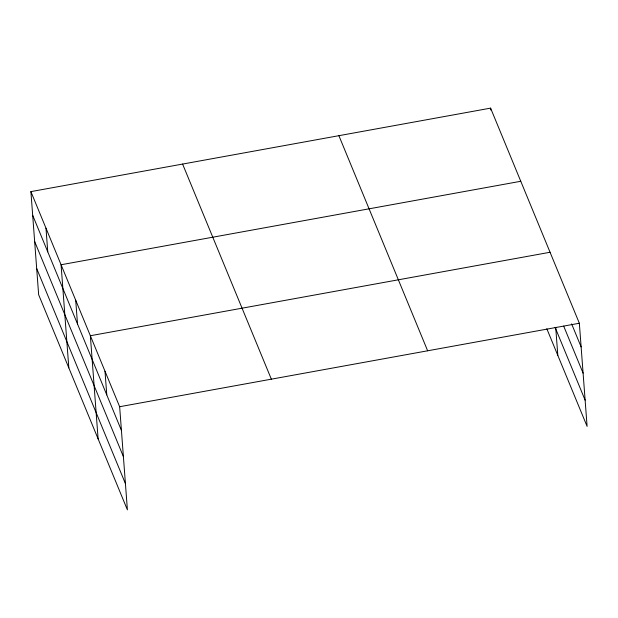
<?xml version="1.0" encoding="UTF-8"?>
<svg xmlns="http://www.w3.org/2000/svg" width="618" height="618" viewBox="0 0 618 618"><rect width="100%" height="100%" fill="white"/><g stroke="black" fill="none" stroke-linecap="round" stroke-linejoin="round"><path stroke-width="0.93" d="M30.9 191.619L119.645 406.721L127.401 509.865L38.656 294.755L30.9 191.619L490.599 108.135L579.344 323.245L587.1 426.381L546.83 328.776M520.773 181.275L61.074 264.751L68.83 367.895M550.059 252.26L90.359 335.736L98.115 438.88M119.645 406.721L579.344 323.245M571.611 323.855L581.129 346.922M563.693 326.119L583.098 373.148M555.111 327.401L585.13 400.163M338.903 135.69L427.641 350.792M182.604 164.071L271.348 379.174M32.684 215.303L121.422 430.406M34.654 241.522L123.399 456.625M36.686 268.536L125.431 483.639M555.706 327.316L557.815 355.396M490.599 108.135L490.746 110.035M104.998 371.233L106.783 394.917M75.713 300.248L77.497 323.932M45.987 228.189L47.764 251.866"/></g></svg>
